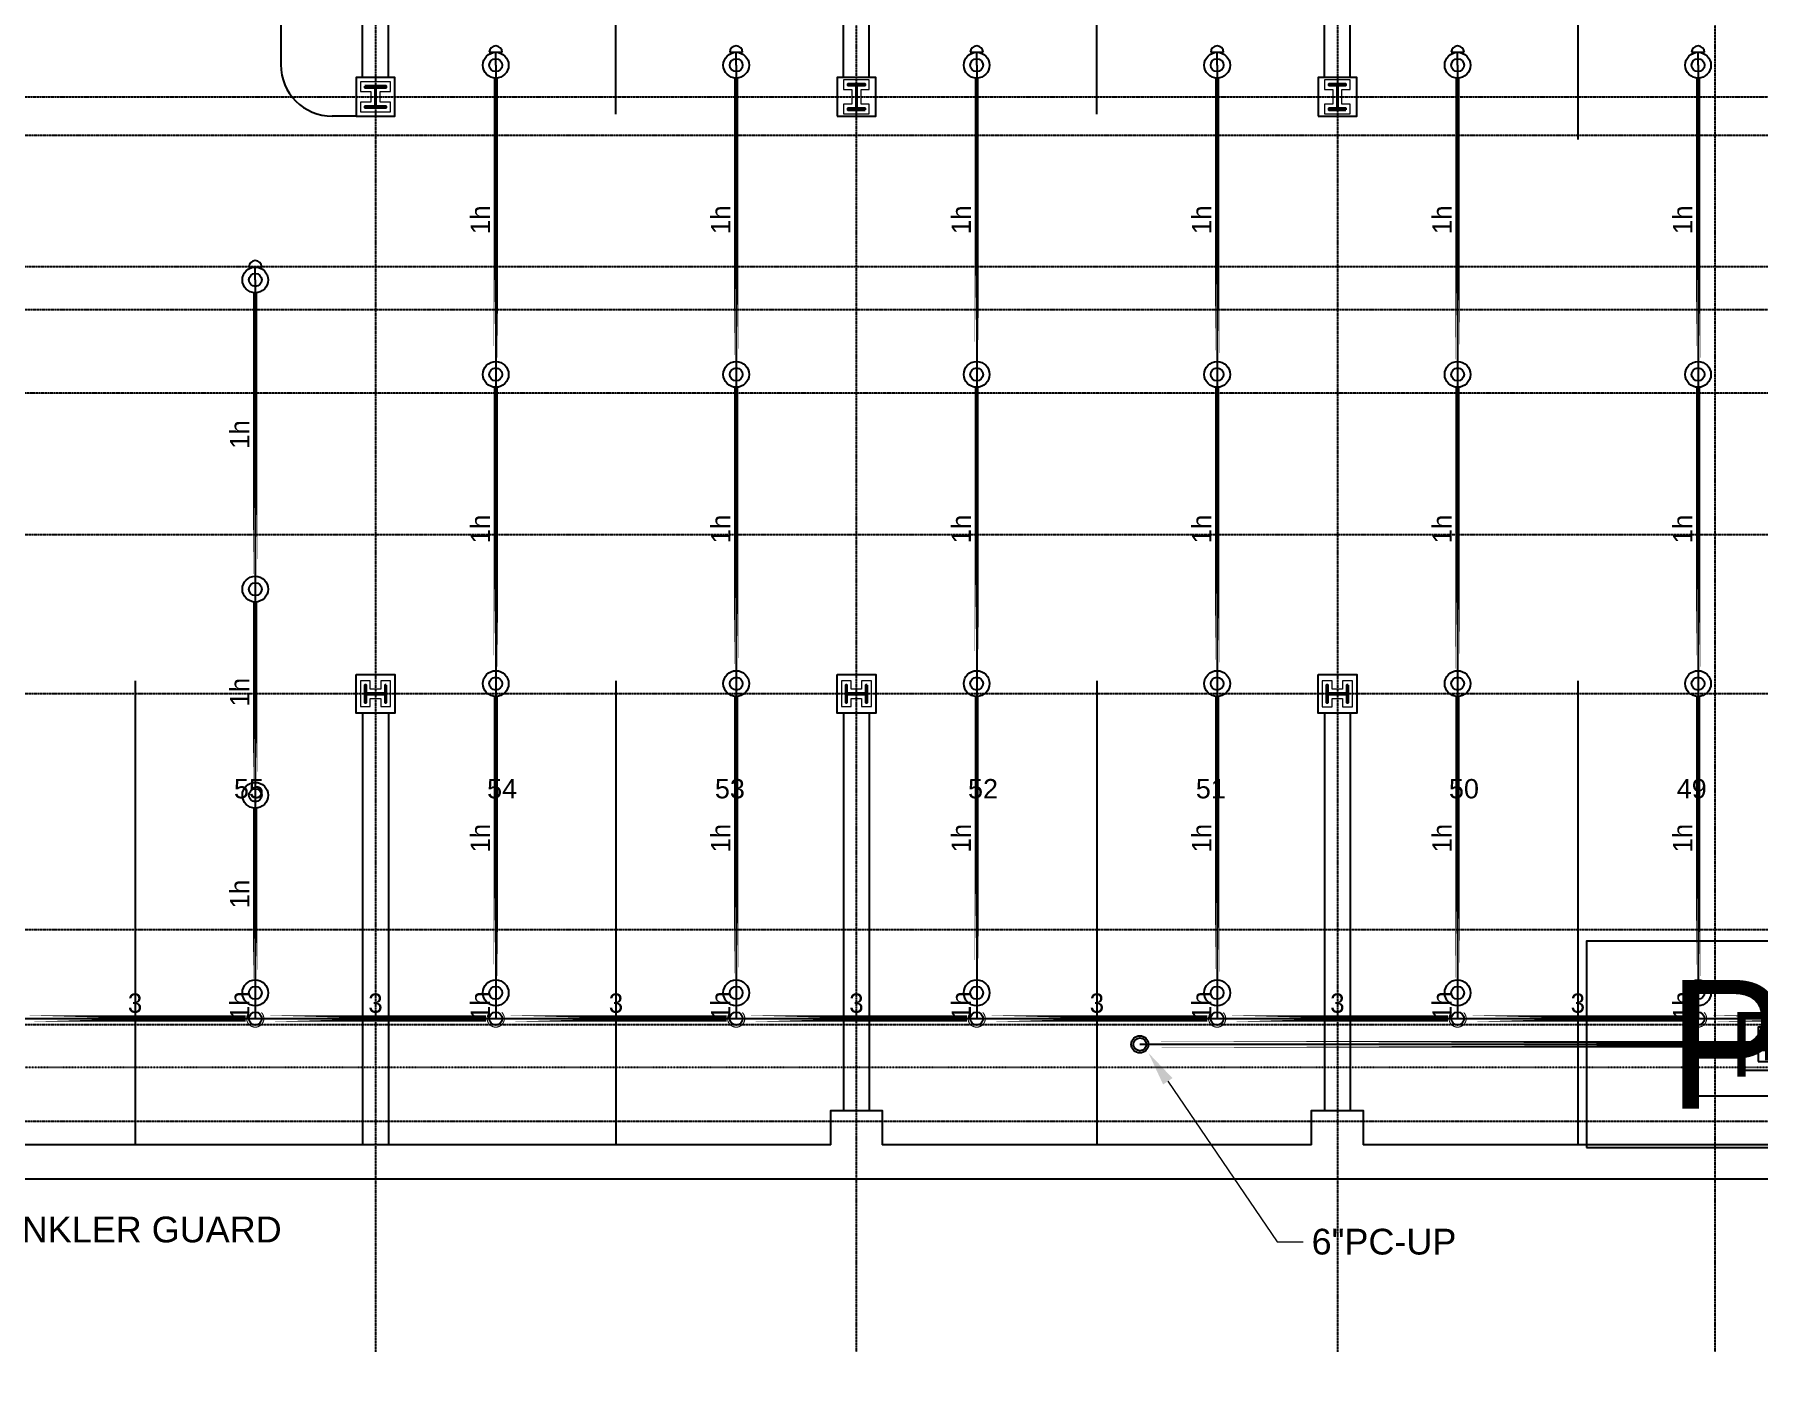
# Model space of a CAD drawing. Header units: inches. Extents: x -24247 to 247, y -491 to 2341.
# Drawn here: x -1395 to -592, y -120 to 506 of the extents above; entities that cross this region are included whole.
import ezdxf
from ezdxf import colors
from ezdxf.entities.mleader import LeaderData, LeaderLine
from ezdxf.enums import TextEntityAlignment as Align
from ezdxf.math import Vec2, Vec3

# ---------------------------------------------------------------- set-up
doc = ezdxf.new("R2010")
doc.units = ezdxf.units.IN
doc.header["$LTSCALE"] = 0.3
doc.header["$MEASUREMENT"] = 0
doc.linetypes.add('CENTER2', pattern=[1.125, 0.75, -0.125, 0.125, -0.125])
doc.linetypes.add('HIDDEN', pattern=[0.375, 0.25, -0.125])
for name, color, linetype, lineweight in [('A-Anno-Text', 7, 'Continuous', 25), ('A-Detl-Hatch', 1, 'Continuous', 18), ('A-Detl-Wide', 2, 'Continuous', 35), ('G-ANNO-TEXT', 7, 'Continuous', 0), ('S-Detl-Hatch', 1, 'Continuous', 18)]:
    doc.layers.add(name, color=color, linetype=linetype, lineweight=lineweight)
for name, color, linetype in [('A-Grid(SmallScale)', 11, 'CENTER2'), ('A-Site-Parking', 251, 'Continuous'), ('A-Site-Setback', 5, 'HIDDEN'), ('F-PC-N', 1, 'Continuous'), ('F-PC-N @ 1', 1, 'Continuous'), ('F-PC-N @ 128', 1, 'Continuous'), ('F-PC-N @ 192', 1, 'Continuous'), ('F-PC-N @ 384', 1, 'Continuous'), ('F-PC-N @ 48', 1, 'Continuous'), ('F-PC-N @ 64', 1, 'Continuous'), ('F-PC-N @ 768', 1, 'Continuous'), ('F-PC-N @ 96', 1, 'Continuous'), ('HEADUP', 7, 'Continuous'), ('PIPEBL', 4, 'Continuous'), ('pipemn', 6, 'Continuous'), ('PIPESPC', 7, 'Continuous'), ('S-Foundation', 7, 'Continuous'), ('S-Structural Concrete', 4, 'Continuous'), ('spk-cap', 7, 'Continuous'), ('spk-piperise', 7, 'Continuous'), ('TIDYPIPE', 7, 'Continuous')]:
    doc.layers.add(name, color=color, linetype=linetype)
doc.styles.add('Arial', font='arial.ttf')
doc.styles.add('G1DIM', font='arial.ttf')
doc.styles.add('PIPE', font='PIPE.SHX')

# ---------------------------------------------------------------- blocks, each defined once
blk = doc.blocks.new('*U29')
at = {"layer": 'A-Detl-Hatch'}
h = blk.add_hatch(dxfattribs=at)
h.set_pattern_fill('ANSI32', color=256, scale=6, style=0)
h.set_pattern_definition([(45, (0, -4.96), (-1.591, 1.591), []), (45, (1.0607, -4.96), (-1.591, 1.591), [])])
edge = h.paths.add_edge_path()
edge.add_line((3.9925, -9.92), (3.9925, -9.39))
edge.add_line((3.9925, -9.39), (0.6575, -9.39))
edge.add_arc((0.6575, -8.89), 0.5, 180, 270, ccw=False)
edge.add_line((0.1575, -8.89), (0.1575, -1.03))
edge.add_arc((0.6575, -1.03), 0.5, 90, 180, ccw=False)
edge.add_line((0.6575, -0.53), (3.9925, -0.53))
edge.add_line((3.9925, -0.53), (3.9925, 0))
edge.add_line((3.9925, 0), (-3.9925, 0))
edge.add_line((-3.9925, 0), (-3.9925, -0.53))
edge.add_line((-3.9925, -0.53), (-0.6575, -0.53))
edge.add_arc((-0.6575, -1.03), 0.5, 0, 90, ccw=False)
edge.add_line((-0.1575, -1.03), (-0.1575, -8.89))
edge.add_arc((-0.6575, -8.89), 0.5, -90, 0, ccw=False)
edge.add_line((-0.6575, -9.39), (-3.9925, -9.39))
edge.add_line((-3.9925, -9.39), (-3.9925, -9.92))
edge.add_line((-3.9925, -9.92), (3.9925, -9.92))
at = {"color": 0, "linetype": 'ByBlock'}
blk.add_lwpolyline([(3.9925, -9.92), (3.9925, -9.39), (0.6575, -9.39, -0.41421356), (0.1575, -8.89), (0.1575, -1.03, -0.41421356), (0.6575, -0.53), (3.9925, -0.53), (3.9925, 0), (-3.9925, 0), (-3.9925, -0.53), (-0.6575, -0.53, -0.41421356), (-0.1575, -1.03), (-0.1575, -8.89, -0.41421356), (-0.6575, -9.39), (-3.9925, -9.39), (-3.9925, -9.92)], format="xyb", close=True, dxfattribs=at)
blk = doc.blocks.new('w10x39')
at = {"layer": 'S-Detl-Hatch'}
blk.add_lwpolyline([(13843.55, -7311.37), (13843.55, -7306.84), (13839.72, -7306.84), (13839.72, -7301.98), (13843.55, -7301.98), (13843.55, -7297.45), (13831.57, -7297.45), (13831.57, -7301.98), (13835.4, -7301.98), (13835.4, -7306.84), (13831.57, -7306.84), (13831.57, -7311.37)], close=True, dxfattribs=at)
at = {"layer": 'A-Detl-Wide'}
blk.add_blockref('*U29', (13837.56, -7299.45), dxfattribs=at)
blk = doc.blocks.new('*U30')
at = {"layer": 'A-Detl-Hatch'}
h = blk.add_hatch(dxfattribs=at)
h.set_pattern_fill('ANSI32', color=256, scale=6, style=0)
h.set_pattern_definition([(45, (0, -5.05), (-1.591, 1.591), []), (45, (1.0607, -5.05), (-1.591, 1.591), [])])
edge = h.paths.add_edge_path()
edge.add_line((4.01, -10.1), (4.01, -9.48))
edge.add_line((4.01, -9.48), (0.675, -9.48))
edge.add_arc((0.675, -8.98), 0.5, 180, 270, ccw=False)
edge.add_line((0.175, -8.98), (0.175, -1.12))
edge.add_arc((0.675, -1.12), 0.5, 90, 180, ccw=False)
edge.add_line((0.675, -0.62), (4.01, -0.62))
edge.add_line((4.01, -0.62), (4.01, 0))
edge.add_line((4.01, 0), (-4.01, 0))
edge.add_line((-4.01, 0), (-4.01, -0.62))
edge.add_line((-4.01, -0.62), (-0.675, -0.62))
edge.add_arc((-0.675, -1.12), 0.5, 0, 90, ccw=False)
edge.add_line((-0.175, -1.12), (-0.175, -8.98))
edge.add_arc((-0.675, -8.98), 0.5, -90, 0, ccw=False)
edge.add_line((-0.675, -9.48), (-4.01, -9.48))
edge.add_line((-4.01, -9.48), (-4.01, -10.1))
edge.add_line((-4.01, -10.1), (4.01, -10.1))
at = {"color": 0, "linetype": 'ByBlock'}
blk.add_lwpolyline([(4.01, -10.1), (4.01, -9.48), (0.675, -9.48, -0.4142136), (0.175, -8.98), (0.175, -1.12, -0.4142136), (0.675, -0.62), (4.01, -0.62), (4.01, 0), (-4.01, 0), (-4.01, -0.62), (-0.675, -0.62, -0.4142136), (-0.175, -1.12), (-0.175, -8.98, -0.4142136), (-0.675, -9.48), (-4.01, -9.48), (-4.01, -10.1)], format="xyb", close=True, dxfattribs=at)
blk = doc.blocks.new('W10X45')
at = {"layer": 'S-Detl-Hatch'}
blk.add_lwpolyline([(13921.91, -7311.37), (13921.91, -7306.75), (13918.07, -7306.75), (13918.07, -7301.89), (13921.91, -7301.89), (13921.91, -7297.27), (13909.89, -7297.27), (13909.89, -7301.89), (13913.72, -7301.89), (13913.72, -7306.75), (13909.89, -7306.75), (13909.89, -7311.37)], close=True, dxfattribs=at)
at = {"layer": 'A-Detl-Wide'}
blk.add_blockref('*U30', (13915.9, -7299.27), dxfattribs=at)
blk = doc.blocks.new('*U27')
at = {"layer": 'A-Detl-Hatch'}
h = blk.add_hatch(dxfattribs=at)
h.set_pattern_fill('ANSI32', color=256, scale=6, style=0)
h.set_pattern_definition([(45, (0, -4.99), (-1.591, 1.591), []), (45, (1.0607, -4.99), (-1.591, 1.591), [])])
edge = h.paths.add_edge_path()
edge.add_line((5, -9.98), (5, -9.42))
edge.add_line((5, -9.42), (0.67, -9.42))
edge.add_arc((0.67, -8.92), 0.5, 180, 270, ccw=False)
edge.add_line((0.17, -8.92), (0.17, -1.06))
edge.add_arc((0.67, -1.06), 0.5, 90, 180, ccw=False)
edge.add_line((0.67, -0.56), (5, -0.56))
edge.add_line((5, -0.56), (5, 0))
edge.add_line((5, 0), (-5, 0))
edge.add_line((-5, 0), (-5, -0.56))
edge.add_line((-5, -0.56), (-0.67, -0.56))
edge.add_arc((-0.67, -1.06), 0.5, 0, 90, ccw=False)
edge.add_line((-0.17, -1.06), (-0.17, -8.92))
edge.add_arc((-0.67, -8.92), 0.5, -90, 0, ccw=False)
edge.add_line((-0.67, -9.42), (-5, -9.42))
edge.add_line((-5, -9.42), (-5, -9.98))
edge.add_line((-5, -9.98), (5, -9.98))
at = {"color": 0, "linetype": 'ByBlock'}
blk.add_lwpolyline([(5, -9.98), (5, -9.42), (0.67, -9.42, -0.414214), (0.17, -8.92), (0.17, -1.06, -0.414214), (0.67, -0.56), (5, -0.56), (5, 0), (-5, 0), (-5, -0.56), (-0.67, -0.56, -0.414214), (-0.17, -1.06), (-0.17, -8.92, -0.414214), (-0.67, -9.42), (-5, -9.42), (-5, -9.98)], format="xyb", close=True, dxfattribs=at)
blk = doc.blocks.new('W10x49')
at = {"layer": 'S-Detl-Hatch'}
blk.add_lwpolyline([(14011.6, -7310.28), (14011.6, -7305.72), (14006.77, -7305.72), (14006.77, -7300.86), (14011.6, -7300.86), (14011.6, -7296.3), (13997.6, -7296.3), (13997.6, -7300.86), (14002.43, -7300.86), (14002.43, -7305.72), (13997.6, -7305.72), (13997.6, -7310.28)], close=True, dxfattribs=at)
at = {"layer": 'A-Detl-Wide'}
blk.add_blockref('*U27', (14004.6, -7298.3), dxfattribs=at)
blk = doc.blocks.new('*U26')
at = {"layer": 'A-Detl-Hatch'}
h = blk.add_hatch(dxfattribs=at)
h.set_pattern_fill('ANSI32', color=256, scale=6, style=0)
h.set_pattern_definition([(45, (0, -5.97), (-1.591, 1.591), []), (45, (1.0607, -5.97), (-1.591, 1.591), [])])
edge = h.paths.add_edge_path()
edge.add_line((4.0025, -11.94), (4.0025, -11.425))
edge.add_line((4.0025, -11.425), (0.7475, -11.425))
edge.add_arc((0.7475, -10.825), 0.6, 180, 270, ccw=False)
edge.add_line((0.1475, -10.825), (0.1475, -1.115))
edge.add_arc((0.7475, -1.115), 0.6, 90, 180, ccw=False)
edge.add_line((0.7475, -0.515), (4.0025, -0.515))
edge.add_line((4.0025, -0.515), (4.0025, 0))
edge.add_line((4.0025, 0), (-4.0025, 0))
edge.add_line((-4.0025, 0), (-4.0025, -0.515))
edge.add_line((-4.0025, -0.515), (-0.7475, -0.515))
edge.add_arc((-0.7475, -1.115), 0.6, 0, 90, ccw=False)
edge.add_line((-0.1475, -1.115), (-0.1475, -10.825))
edge.add_arc((-0.7475, -10.825), 0.6, -90, 0, ccw=False)
edge.add_line((-0.7475, -11.425), (-4.0025, -11.425))
edge.add_line((-4.0025, -11.425), (-4.0025, -11.94))
edge.add_line((-4.0025, -11.94), (4.0025, -11.94))
at = {"color": 0, "linetype": 'ByBlock'}
blk.add_lwpolyline([(4.0025, -11.94), (4.0025, -11.425), (0.7475, -11.425, -0.41421356), (0.1475, -10.825), (0.1475, -1.115, -0.41421356), (0.7475, -0.515), (4.0025, -0.515), (4.0025, 0), (-4.0025, 0), (-4.0025, -0.515), (-0.7475, -0.515, -0.41421356), (-0.1475, -1.115), (-0.1475, -10.825, -0.41421356), (-0.7475, -11.425), (-4.0025, -11.425), (-4.0025, -11.94)], format="xyb", close=True, dxfattribs=at)
blk = doc.blocks.new('W12X40')
at = {"layer": 'S-Detl-Hatch'}
blk.add_lwpolyline([(14080.89, -7310.28), (14080.89, -7305.76), (14077.04, -7305.76), (14077.04, -7298.85), (14080.89, -7298.85), (14080.89, -7294.34), (14068.89, -7294.34), (14068.89, -7298.85), (14072.74, -7298.85), (14072.74, -7305.76), (14068.89, -7305.76), (14068.89, -7310.28)], close=True, dxfattribs=at)
at = {"layer": 'A-Detl-Wide'}
blk.add_blockref('*U26', (14074.89, -7296.34), dxfattribs=at)
blk = doc.blocks.new('*U672')
blk.add_circle((0, 0), 0.0312)
blk = doc.blocks.new('*U673')
at = {"layer": 'Defpoints'}
blk.add_lwpolyline([(-0.125, -0.0625), (0.125, -0.0625), (0.125, 0.0625), (-0.125, 0.0625)], close=True, dxfattribs=at)
at = {"style": 'Arial'}
blk.add_text('PC', height=0.07812, dxfattribs=at).set_placement((0, 0), align=Align.MIDDLE)
blk = doc.blocks.new('*U1698')
at = {"layer": 'F-PC-N @ 1', "linetype": 'ByBlock', "lineweight": -2}
blk.add_blockref('*U673', (-576, 35.74), dxfattribs=at)
at = {"layer": 'F-PC-N @ 128', "linetype": 'ByBlock', "lineweight": -2, "xscale": 128, "yscale": 128, "zscale": 128}
blk.add_blockref('*U673', (-576, 35.74), dxfattribs=at)
at = {"layer": 'F-PC-N @ 192', "linetype": 'ByBlock', "lineweight": -2, "xscale": 192, "yscale": 192, "zscale": 192}
blk.add_blockref('*U673', (-576, 35.74), dxfattribs=at)
at = {"layer": 'F-PC-N @ 384', "linetype": 'ByBlock', "lineweight": -2, "xscale": 384, "yscale": 384, "zscale": 384}
blk.add_blockref('*U673', (-576, 35.74), dxfattribs=at)
at = {"layer": 'F-PC-N @ 48', "linetype": 'ByBlock', "lineweight": -2, "xscale": 48, "yscale": 48, "zscale": 48}
blk.add_blockref('*U673', (-576, 35.74), dxfattribs=at)
at = {"layer": 'F-PC-N @ 64', "linetype": 'ByBlock', "lineweight": -2, "xscale": 64, "yscale": 64, "zscale": 64}
blk.add_blockref('*U673', (-576, 35.74), dxfattribs=at)
at = {"layer": 'F-PC-N @ 768', "linetype": 'ByBlock', "lineweight": -2, "xscale": 768, "yscale": 768, "zscale": 768}
blk.add_blockref('*U673', (-576, 35.74), dxfattribs=at)
at = {"layer": 'F-PC-N @ 96', "linetype": 'ByBlock', "lineweight": -2, "xscale": 96, "yscale": 96, "zscale": 96}
blk.add_blockref('*U673', (-576, 35.74), dxfattribs=at)
blk = doc.blocks.new('SPRIG1')
for radius in [6, 3]:
    blk.add_circle((0, 0), radius)
blk = doc.blocks.new('rise')
blk.add_circle((0, 0), 3)
blk = doc.blocks.new('CAP')
blk.add_line((0, 3), (0, -3))
blk.add_arc((0, 0), 3, 270, 90)
blk = doc.blocks.new('PIPESPC')
at = {"layer": 'PIPESPC', "style": 'PIPE', "width": 0.9}
blk.add_attdef('SIZE', text='', height=9, dxfattribs=at).set_placement((0, 4.02), align=Align.CENTER)
at = {"layer": 'PIPESPC', "style": 'PIPE', "flags": 1}
blk.add_attdef('SCHED', (25.3, 3.89), '', height=9, dxfattribs=at)
blk = doc.blocks.new('TIDYRUN')
at = {"const_width": 0.5}
blk.add_lwpolyline([(-2.83, 2.83, -2.414214), (-2.83, -2.83, -1.737895)], format="xyb", dxfattribs=at)

msp = doc.modelspace()

# ---------------------------------------------------------------- linework, layer by layer
at = {"layer": 'A-Grid(SmallScale)'}
for p, q in [((-1236, 1771.74), (-1236, -107.53)), ((-1012, -107.53), (-1012, 1771.74)), ((-788, 1771.74), (-788, -107.53)), ((-612, -107.53), (-612, 1771.74)), ((-3580, 477), (228, 477)), ((228, 459), (-3560.16, 459)), ((-3554.2, 398), (228, 398)), ((-3580, 378), (228, 378)), ((226, 339), (-3565.19, 339)), ((228, 273), (-3580, 273)), ((228, 199), (-3580, 199)), ((228, 89), (-3580, 89)), ((-3580, 45), (228, 45)), ((-3580, 0), (228, 0))]:
    msp.add_line(p, q, dxfattribs=at)
at = {"layer": 'A-Site-Parking'}
for p, q in [((-1280.13, 761.78), (-1280.13, 492)), ((-1124, 469), (-1124, 685)), ((-900, 469), (-900, 685)), ((-676, 685), (-676, 457.13)), ((-1242, 486), (-1242, 596)), ((-1230, 486), (-1230, 596)), ((-1018, 486), (-1018, 596)), ((-1006, 486), (-1006, 596)), ((-794, 486), (-794, 596)), ((-782, 486), (-782, 596)), ((-1245, 468), (-1256.13, 468)), ((-1348, 205), (-1348, -11)), ((-1124, 205), (-1124, -11)), ((-900, 205), (-900, -11)), ((-676, 205), (-676, -11)), ((-1242, 190), (-1242, -11)), ((-1230, 190), (-1230, -11)), ((-1018, 190), (-1018, 5)), ((-1006, 190), (-1006, 5)), ((-794, 190), (-794, 5)), ((-782, 190), (-782, 5))]:
    msp.add_line(p, q, dxfattribs=at)
msp.add_arc((-1256.13, 492), 24, 180, 270, dxfattribs=at)
at = {"layer": 'A-Site-Setback'}
msp.add_lwpolyline([(-3368, 1467.95), (-92.22, 857.37, 0.002374), (40, 833.37), (40, 25), (-2900, 25, 0.00067), (-2984.09, 24.89, 0.001041), (-3368, 23.49), (-3368, 827.74), (-3368, 1467.95)], format="xyb", dxfattribs=at)
at = {"layer": 'F-PC-N'}
msp.add_line((-592, 35.74), (-876, 35.74), dxfattribs=at)
at = {"layer": 'PIPEBL', "color": 1}
for p, q in [((-1180, 491.74), (-1180, 497.74)), ((-1180, 491.74), (-1180, 347.74)), ((-1068, 491.74), (-1068, 497.74)), ((-1068, 491.74), (-1068, 347.74)), ((-956, 491.74), (-956, 497.74)), ((-956, 491.74), (-956, 347.74)), ((-844, 491.74), (-844, 497.74)), ((-844, 491.74), (-844, 347.74)), ((-732, 491.74), (-732, 497.74)), ((-732, 491.74), (-732, 347.74)), ((-620, 491.74), (-620, 497.74)), ((-620, 491.74), (-620, 347.74)), ((-1292, 391.74), (-1292, 397.74)), ((-1292, 391.74), (-1292, 247.74)), ((-1180, 347.74), (-1180, 203.74)), ((-1068, 347.74), (-1068, 203.74)), ((-956, 347.74), (-956, 203.74)), ((-844, 347.74), (-844, 203.74)), ((-732, 347.74), (-732, 203.74)), ((-620, 347.74), (-620, 203.74)), ((-1292, 247.74), (-1292, 151.74)), ((-1180, 203.74), (-1180, 59.74)), ((-1068, 203.74), (-1068, 59.74)), ((-956, 203.74), (-956, 59.74)), ((-844, 203.74), (-844, 59.74)), ((-732, 203.74), (-732, 59.74)), ((-620, 203.74), (-620, 59.74)), ((-1292, 151.74), (-1292, 59.74)), ((-1292, 59.74), (-1292, 47.74)), ((-1180, 59.74), (-1180, 47.74)), ((-1068, 59.74), (-1068, 47.74)), ((-956, 59.74), (-956, 47.74)), ((-844, 59.74), (-844, 47.74)), ((-732, 59.74), (-732, 47.74)), ((-620, 59.74), (-620, 47.74))]:
    msp.add_line(p, q, dxfattribs=at)
at = {"layer": 'pipemn', "color": 1}
for p, q in [((-1404, 47.74), (-1292, 47.74)), ((-1292, 47.74), (-1180, 47.74)), ((-1180, 47.74), (-1068, 47.74)), ((-1068, 47.74), (-956, 47.74)), ((-956, 47.74), (-844, 47.74)), ((-844, 47.74), (-732, 47.74)), ((-732, 47.74), (-620, 47.74)), ((-620, 47.74), (-508, 47.74))]:
    msp.add_line(p, q, dxfattribs=at)
at = {"layer": 'pipemn'}
msp.add_line((-224, 35.74), (-880, 35.74), dxfattribs=at)
at = {"layer": 'S-Foundation'}
for p, q in [((-1024, -11), (-1448, -11)), ((-800, -11), (-1000, -11)), ((-576, -11), (-776, -11)), ((15.5, -27), (-3363.5, -27))]:
    msp.add_line(p, q, dxfattribs=at)
for points in [[(-1024, -11), (-1024, 5), (-1000, 5), (-1000, -11)], [(-800, -11), (-800, 5), (-776, 5), (-776, -11)]]:
    msp.add_lwpolyline(points, dxfattribs=at)
at = {"layer": 'S-Structural Concrete'}
for points in [[(-1245, 468), (-1227, 468), (-1227, 486), (-1245, 486)], [(-1021, 468), (-1003, 468), (-1003, 486), (-1021, 486)], [(-797, 468), (-779, 468), (-779, 486), (-797, 486)], [(-1245, 208), (-1227, 208), (-1227, 190), (-1245, 190)], [(-1021, 208), (-1003, 208), (-1003, 190), (-1021, 190)], [(-797, 208), (-779, 208), (-779, 190), (-797, 190)]]:
    msp.add_lwpolyline(points, close=True, dxfattribs=at)
at = {"layer": 'TIDYPIPE', "color": 7}
for points, const_width in [([(-1180, 353.74), (-1180, 485.74)], 2), ([(-1068, 353.74), (-1068, 485.74)], 2), ([(-956, 353.74), (-956, 485.74)], 2), ([(-844, 353.74), (-844, 485.74)], 2), ([(-732, 353.74), (-732, 485.74)], 2), ([(-620, 353.74), (-620, 485.74)], 2), ([(-1292, 253.74), (-1292, 385.74)], 2), ([(-1180, 209.74), (-1180, 341.74)], 2), ([(-1068, 209.74), (-1068, 341.74)], 2), ([(-956, 209.74), (-956, 341.74)], 2), ([(-844, 209.74), (-844, 341.74)], 2), ([(-732, 209.74), (-732, 341.74)], 2), ([(-620, 209.74), (-620, 341.74)], 2), ([(-1292, 157.74), (-1292, 241.74)], 2), ([(-1180, 65.74), (-1180, 197.74)], 2), ([(-1068, 65.74), (-1068, 197.74)], 2), ([(-956, 65.74), (-956, 197.74)], 2), ([(-844, 65.74), (-844, 197.74)], 2), ([(-732, 65.74), (-732, 197.74)], 2), ([(-620, 65.74), (-620, 197.74)], 2), ([(-1292, 65.74), (-1292, 145.74)], 2), ([(-1399.5, 47.74), (-1296.5, 47.74)], 3), ([(-1287.5, 47.74), (-1184.5, 47.74)], 3), ([(-1175.5, 47.74), (-1072.5, 47.74)], 3), ([(-1063.5, 47.74), (-960.5, 47.74)], 3), ([(-951.5, 47.74), (-848.5, 47.74)], 3), ([(-839.5, 47.74), (-736.5, 47.74)], 3), ([(-727.5, 47.74), (-624.5, 47.74)], 3), ([(-615.5, 47.74), (-512.5, 47.74)], 3), ([(-875.5, 35.74), (-222.5, 35.74)], 3)]:
    msp.add_lwpolyline(points, close=True, dxfattribs=dict(at, const_width=const_width))

# ---------------------------------------------------------------- block references
for name, p, rotation in [('W10x49', (12768.6, -6826.29), 180), ('w10x39', (-8540.41, -13638.56), 90), ('w10x39', (-8316.41, -13638.56), 90), ('W10X45', (-8092.32, -13716.9), 90)]:
    msp.add_blockref(name, p, dxfattribs=dict(rotation=rotation))
for p in [(-15086.89, 7779.31), (-14862.89, 7779.31)]:
    msp.add_blockref('W12X40', p)
at = {"layer": 'F-PC-N'}
msp.add_blockref('*U1698', (0, 0), dxfattribs=at)
at = {"layer": 'F-PC-N @ 128', "xscale": 128, "yscale": 128, "zscale": 128}
msp.add_blockref('*U672', (-880, 35.74), dxfattribs=at)
at = {"layer": 'HEADUP'}
for p in [(-1180, 491.74), (-1068, 491.74), (-956, 491.74), (-844, 491.74), (-732, 491.74), (-620, 491.74), (-1292, 391.74), (-1180, 347.74), (-1068, 347.74), (-956, 347.74), (-844, 347.74), (-732, 347.74), (-620, 347.74), (-1292, 247.74), (-1180, 203.74), (-1068, 203.74), (-956, 203.74), (-844, 203.74), (-732, 203.74), (-620, 203.74), (-1292, 151.74), (-1292, 59.74), (-1180, 59.74), (-1068, 59.74), (-956, 59.74), (-844, 59.74), (-732, 59.74), (-620, 59.74)]:
    msp.add_blockref('SPRIG1', p, dxfattribs=at)
at = {"layer": 'PIPESPC'}
ref = msp.add_blockref('PIPESPC', (-1180, 419.74), dxfattribs=dict(at, rotation=90))
ref.add_attrib('SIZE', '1h', dxfattribs={"color": 0, "height": 9, "rotation": 90, "style": 'PIPE'}).set_placement((-1180, 419.74), align=Align.BOTTOM_CENTER)
ref = msp.add_blockref('PIPESPC', (-1068, 419.74), dxfattribs=dict(at, rotation=90))
ref.add_attrib('SIZE', '1h', dxfattribs={"color": 0, "height": 9, "rotation": 90, "style": 'PIPE'}).set_placement((-1068, 419.74), align=Align.BOTTOM_CENTER)
ref = msp.add_blockref('PIPESPC', (-956, 419.74), dxfattribs=dict(at, rotation=90))
ref.add_attrib('SIZE', '1h', dxfattribs={"color": 0, "height": 9, "rotation": 90, "style": 'PIPE'}).set_placement((-956, 419.74), align=Align.BOTTOM_CENTER)
ref = msp.add_blockref('PIPESPC', (-844, 419.74), dxfattribs=dict(at, rotation=90))
ref.add_attrib('SIZE', '1h', dxfattribs={"color": 0, "height": 9, "rotation": 90, "style": 'PIPE'}).set_placement((-844, 419.74), align=Align.BOTTOM_CENTER)
ref = msp.add_blockref('PIPESPC', (-732, 419.74), dxfattribs=dict(at, rotation=90))
ref.add_attrib('SIZE', '1h', dxfattribs={"color": 0, "height": 9, "rotation": 90, "style": 'PIPE'}).set_placement((-732, 419.74), align=Align.BOTTOM_CENTER)
ref = msp.add_blockref('PIPESPC', (-620, 419.74), dxfattribs=dict(at, rotation=90))
ref.add_attrib('SIZE', '1h', dxfattribs={"color": 0, "height": 9, "rotation": 90, "style": 'PIPE'}).set_placement((-620, 419.74), align=Align.BOTTOM_CENTER)
ref = msp.add_blockref('PIPESPC', (-1292, 319.74), dxfattribs=dict(at, rotation=90))
ref.add_attrib('SIZE', '1h', dxfattribs={"color": 0, "height": 9, "rotation": 90, "style": 'PIPE'}).set_placement((-1292, 319.74), align=Align.BOTTOM_CENTER)
ref = msp.add_blockref('PIPESPC', (-1180, 275.74), dxfattribs=dict(at, rotation=90))
ref.add_attrib('SIZE', '1h', dxfattribs={"color": 0, "height": 9, "rotation": 90, "style": 'PIPE'}).set_placement((-1180, 275.74), align=Align.BOTTOM_CENTER)
ref = msp.add_blockref('PIPESPC', (-1068, 275.74), dxfattribs=dict(at, rotation=90))
ref.add_attrib('SIZE', '1h', dxfattribs={"color": 0, "height": 9, "rotation": 90, "style": 'PIPE'}).set_placement((-1068, 275.74), align=Align.BOTTOM_CENTER)
ref = msp.add_blockref('PIPESPC', (-956, 275.74), dxfattribs=dict(at, rotation=90))
ref.add_attrib('SIZE', '1h', dxfattribs={"color": 0, "height": 9, "rotation": 90, "style": 'PIPE'}).set_placement((-956, 275.74), align=Align.BOTTOM_CENTER)
ref = msp.add_blockref('PIPESPC', (-844, 275.74), dxfattribs=dict(at, rotation=90))
ref.add_attrib('SIZE', '1h', dxfattribs={"color": 0, "height": 9, "rotation": 90, "style": 'PIPE'}).set_placement((-844, 275.74), align=Align.BOTTOM_CENTER)
ref = msp.add_blockref('PIPESPC', (-732, 275.74), dxfattribs=dict(at, rotation=90))
ref.add_attrib('SIZE', '1h', dxfattribs={"color": 0, "height": 9, "rotation": 90, "style": 'PIPE'}).set_placement((-732, 275.74), align=Align.BOTTOM_CENTER)
ref = msp.add_blockref('PIPESPC', (-620, 275.74), dxfattribs=dict(at, rotation=90))
ref.add_attrib('SIZE', '1h', dxfattribs={"color": 0, "height": 9, "rotation": 90, "style": 'PIPE'}).set_placement((-620, 275.74), align=Align.BOTTOM_CENTER)
ref = msp.add_blockref('PIPESPC', (-1292, 199.74), dxfattribs=dict(at, rotation=90))
ref.add_attrib('SIZE', '1h', dxfattribs={"color": 0, "height": 9, "rotation": 90, "style": 'PIPE'}).set_placement((-1292, 199.74), align=Align.BOTTOM_CENTER)
ref = msp.add_blockref('PIPESPC', (-1180, 131.74), dxfattribs=dict(at, rotation=90))
ref.add_attrib('SIZE', '1h', dxfattribs={"color": 0, "height": 9, "rotation": 90, "style": 'PIPE'}).set_placement((-1180, 131.74), align=Align.BOTTOM_CENTER)
ref = msp.add_blockref('PIPESPC', (-1068, 131.74), dxfattribs=dict(at, rotation=90))
ref.add_attrib('SIZE', '1h', dxfattribs={"color": 0, "height": 9, "rotation": 90, "style": 'PIPE'}).set_placement((-1068, 131.74), align=Align.BOTTOM_CENTER)
ref = msp.add_blockref('PIPESPC', (-956, 131.74), dxfattribs=dict(at, rotation=90))
ref.add_attrib('SIZE', '1h', dxfattribs={"color": 0, "height": 9, "rotation": 90, "style": 'PIPE'}).set_placement((-956, 131.74), align=Align.BOTTOM_CENTER)
ref = msp.add_blockref('PIPESPC', (-844, 131.74), dxfattribs=dict(at, rotation=90))
ref.add_attrib('SIZE', '1h', dxfattribs={"color": 0, "height": 9, "rotation": 90, "style": 'PIPE'}).set_placement((-844, 131.74), align=Align.BOTTOM_CENTER)
ref = msp.add_blockref('PIPESPC', (-732, 131.74), dxfattribs=dict(at, rotation=90))
ref.add_attrib('SIZE', '1h', dxfattribs={"color": 0, "height": 9, "rotation": 90, "style": 'PIPE'}).set_placement((-732, 131.74), align=Align.BOTTOM_CENTER)
ref = msp.add_blockref('PIPESPC', (-620, 131.74), dxfattribs=dict(at, rotation=90))
ref.add_attrib('SIZE', '1h', dxfattribs={"color": 0, "height": 9, "rotation": 90, "style": 'PIPE'}).set_placement((-620, 131.74), align=Align.BOTTOM_CENTER)
ref = msp.add_blockref('PIPESPC', (-1292, 105.74), dxfattribs=dict(at, rotation=90))
ref.add_attrib('SIZE', '1h', dxfattribs={"color": 0, "height": 9, "rotation": 90, "style": 'PIPE'}).set_placement((-1292, 105.74), align=Align.BOTTOM_CENTER)
ref = msp.add_blockref('PIPESPC', (-1348, 47.74), dxfattribs=at)
ref.add_attrib('SIZE', '3', dxfattribs={"color": 0, "height": 9, "style": 'PIPE'}).set_placement((-1348, 47.74), align=Align.BOTTOM_CENTER)
ref = msp.add_blockref('PIPESPC', (-1292, 53.74), dxfattribs=dict(at, rotation=90))
ref.add_attrib('SIZE', '1h', dxfattribs={"color": 0, "height": 9, "rotation": 90, "style": 'PIPE'}).set_placement((-1292, 53.74), align=Align.BOTTOM_CENTER)
ref = msp.add_blockref('PIPESPC', (-1236, 47.74), dxfattribs=at)
ref.add_attrib('SIZE', '3', dxfattribs={"color": 0, "height": 9, "style": 'PIPE'}).set_placement((-1236, 47.74), align=Align.BOTTOM_CENTER)
ref = msp.add_blockref('PIPESPC', (-1180, 53.74), dxfattribs=dict(at, rotation=90))
ref.add_attrib('SIZE', '1h', dxfattribs={"color": 0, "height": 9, "rotation": 90, "style": 'PIPE'}).set_placement((-1180, 53.74), align=Align.BOTTOM_CENTER)
ref = msp.add_blockref('PIPESPC', (-1124, 47.74), dxfattribs=at)
ref.add_attrib('SIZE', '3', dxfattribs={"color": 0, "height": 9, "style": 'PIPE'}).set_placement((-1124, 47.74), align=Align.BOTTOM_CENTER)
ref = msp.add_blockref('PIPESPC', (-1068, 53.74), dxfattribs=dict(at, rotation=90))
ref.add_attrib('SIZE', '1h', dxfattribs={"color": 0, "height": 9, "rotation": 90, "style": 'PIPE'}).set_placement((-1068, 53.74), align=Align.BOTTOM_CENTER)
ref = msp.add_blockref('PIPESPC', (-1012, 47.74), dxfattribs=at)
ref.add_attrib('SIZE', '3', dxfattribs={"color": 0, "height": 9, "style": 'PIPE'}).set_placement((-1012, 47.74), align=Align.BOTTOM_CENTER)
ref = msp.add_blockref('PIPESPC', (-956, 53.74), dxfattribs=dict(at, rotation=90))
ref.add_attrib('SIZE', '1h', dxfattribs={"color": 0, "height": 9, "rotation": 90, "style": 'PIPE'}).set_placement((-956, 53.74), align=Align.BOTTOM_CENTER)
ref = msp.add_blockref('PIPESPC', (-900, 47.74), dxfattribs=at)
ref.add_attrib('SIZE', '3', dxfattribs={"color": 0, "height": 9, "style": 'PIPE'}).set_placement((-900, 47.74), align=Align.BOTTOM_CENTER)
ref = msp.add_blockref('PIPESPC', (-844, 53.74), dxfattribs=dict(at, rotation=90))
ref.add_attrib('SIZE', '1h', dxfattribs={"color": 0, "height": 9, "rotation": 90, "style": 'PIPE'}).set_placement((-844, 53.74), align=Align.BOTTOM_CENTER)
ref = msp.add_blockref('PIPESPC', (-788, 47.74), dxfattribs=at)
ref.add_attrib('SIZE', '3', dxfattribs={"color": 0, "height": 9, "style": 'PIPE'}).set_placement((-788, 47.74), align=Align.BOTTOM_CENTER)
ref = msp.add_blockref('PIPESPC', (-732, 53.74), dxfattribs=dict(at, rotation=90))
ref.add_attrib('SIZE', '1h', dxfattribs={"color": 0, "height": 9, "rotation": 90, "style": 'PIPE'}).set_placement((-732, 53.74), align=Align.BOTTOM_CENTER)
ref = msp.add_blockref('PIPESPC', (-676, 47.74), dxfattribs=at)
ref.add_attrib('SIZE', '3', dxfattribs={"color": 0, "height": 9, "style": 'PIPE'}).set_placement((-676, 47.74), align=Align.BOTTOM_CENTER)
ref = msp.add_blockref('PIPESPC', (-620, 53.74), dxfattribs=dict(at, rotation=90))
ref.add_attrib('SIZE', '1h', dxfattribs={"color": 0, "height": 9, "rotation": 90, "style": 'PIPE'}).set_placement((-620, 53.74), align=Align.BOTTOM_CENTER)
at = {"layer": 'spk-cap', "rotation": 90.00000000002773}
for p in [(-1180, 497.74), (-1068, 497.74), (-956, 497.74), (-844, 497.74), (-732, 497.74), (-620, 497.74), (-1292, 397.74)]:
    msp.add_blockref('CAP', p, dxfattribs=at)
at = {"layer": 'spk-piperise'}
for p, rotation in [((-1292, 47.74), 180.0000000000553), ((-1180, 47.74), 180.0000000000555), ((-1068, 47.74), 180.0000000000555), ((-956, 47.74), 180.0000000000555), ((-844, 47.74), 180.0000000000555), ((-732, 47.74), 180.0000000000555), ((-620, 47.74), 180.0000000000555), ((-880, 35.74), 180.0000000000555)]:
    msp.add_blockref('rise', p, dxfattribs=dict(at, rotation=rotation))
at = {"layer": 'TIDYPIPE', "rotation": 270}
for p in [(-1292, 47.74), (-1180, 47.74), (-1068, 47.74), (-956, 47.74), (-844, 47.74), (-732, 47.74), (-620, 47.74)]:
    msp.add_blockref('TIDYRUN', p, dxfattribs=at)

# ---------------------------------------------------------------- texts
at = {"layer": 'A-Anno-Text', "color": 2, "char_height": 9, "width": 19.7484, "attachment_point": 5, "style": 'G1DIM'}
for s, insert in [('55', (-1294.95, 154.73)), ('54', (-1177.05, 154.73)), ('53', (-1070.95, 154.73)), ('52', (-953.05, 154.73)), ('51', (-846.95, 154.73)), ('50', (-729.05, 154.73)), ('49', (-622.95, 154.73))]:
    msp.add_mtext(s, dxfattribs=dict(at, insert=insert))

# ---------------------------------------------------------------- leaders
at = {"layer": 'G-ANNO-TEXT'}
ml = msp.add_multileader_mtext('Standard', dxfattribs=at)
ml.set_content('PROVIDE SPRINKLER GUARD\\P(TYPICAL)  ', color=256, style='Arial')
ml.set_leader_properties(color=256, linetype='ByLayer', lineweight=-1)
ml.build(insert=Vec2(0, 0))
ml.multileader.update_dxf_attribs({"has_dogleg": 0, "dogleg_length": 0.125, "arrow_head_size": 16, "scale": 128})
ctx = ml.context
ctx.base_point, ctx.scale, ctx.char_height, ctx.arrow_head_size, ctx.landing_gap_size, ctx.plane_origin = Vec3(-1524, -52.26), 128, 12, 16, 4, Vec3(-1564, 35.74)
notes = []
notes.append((ctx, [(0, (1, 1, 0), (-1540, -52.26), (1, 0), 16, [(0, [(-1564, 35.74), (-1536, -52.26)], 0, [])])]))
ctx.mtext.insert, ctx.mtext.flow_direction = Vec3(-1520, -44.49), 5
ml = msp.add_multileader_mtext('Standard', dxfattribs=at)
ml.set_content('6"PC-UP', color=256, style='Arial')
ml.set_leader_properties(color=256, linetype='ByLayer', lineweight=-1)
ml.build(insert=Vec2(0, 0))
ml.multileader.update_dxf_attribs({"has_dogleg": 0, "dogleg_length": 0.125, "arrow_head_size": 16, "scale": 128})
ctx = ml.context
ctx.base_point, ctx.scale, ctx.char_height, ctx.arrow_head_size, ctx.landing_gap_size, ctx.plane_origin = Vec3(-804, -56.26), 128, 12, 16, 4, Vec3(-876, 31.74)
notes.append((ctx, [(0, (1, 1, 0), (-820, -56.26), (1, 0), 16, [(0, [(-876, 31.74), (-816, -56.26)], 0, [])])]))
ctx.mtext.insert, ctx.mtext.flow_direction = Vec3(-800, -50.15), 5
for ctx, leaders in notes:
    for number, flags, end, landing, length, lines in leaders:
        leader = LeaderData()
        leader.index, (leader.has_last_leader_line, leader.has_dogleg_vector, leader.attachment_direction) = number, flags
        leader.last_leader_point, leader.dogleg_vector, leader.dogleg_length = Vec3(end), Vec3(landing), length
        for number, points, colour, breaks in lines:
            line = LeaderLine()
            line.index, line.vertices, line.color, line.breaks = number, Vec3.list(points), colors.encode_raw_color(colour), breaks
            leader.lines.append(line)
        ctx.leaders.append(leader)

doc.saveas('drawing.dxf')
